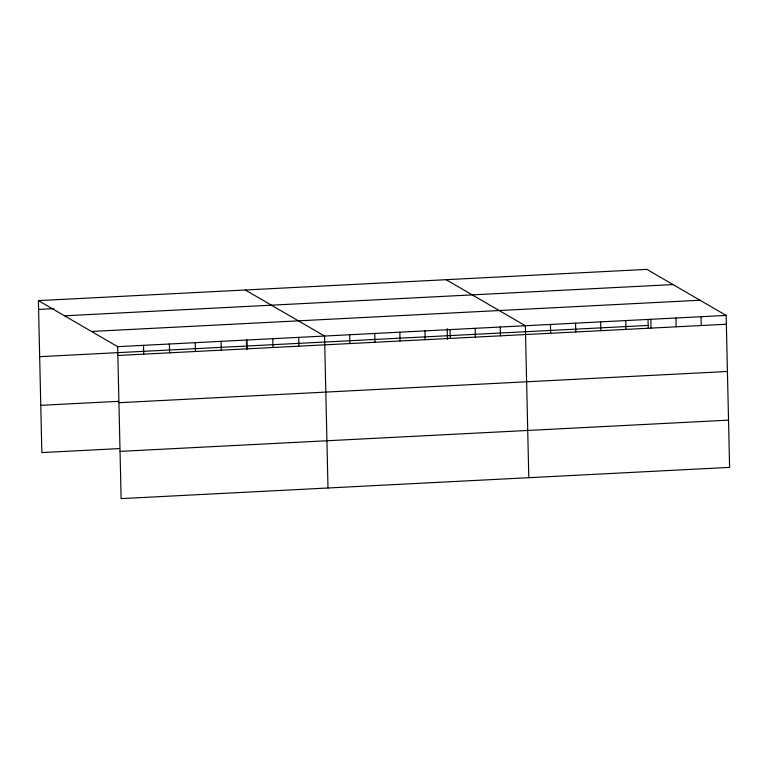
<?xml version="1.0" encoding="UTF-8"?>
<svg xmlns="http://www.w3.org/2000/svg" width="768" height="768" viewBox="0 0 768 768"><rect width="100%" height="100%" fill="white"/><g stroke="black" fill="none" stroke-linecap="round" stroke-linejoin="round"><path stroke-width="1.15" d="M38.4 300.614L646.886 269.386L726.154 315.427L729.6 467.386L121.114 498.614L117.658 346.656L38.4 300.614L41.846 452.573L119.434 448.589M38.602 309.427L53.885 308.64M64.56 315.802L673.046 284.573M91.507 331.459L699.994 300.23M117.658 346.656L726.154 315.427M39.677 356.659L648.163 325.43M117.859 355.469L726.355 324.24M40.781 405.331L118.358 401.347M118.934 402.71L727.421 371.482M120.038 451.382L728.525 420.154M446.083 279.686L525.35 325.738L528.797 477.696M245.29 289.997L324.547 336.038L327.994 487.997M701.05 316.714L701.251 325.536M675.955 318.01L676.147 326.822M650.851 319.296L651.053 328.109M648.029 319.526L648.211 327.811M625.747 320.582L625.949 329.395M600.653 321.869L600.854 330.682M575.549 323.155L575.75 331.978M550.454 324.451L550.646 333.264M500.246 327.024L500.448 335.837M475.152 328.31L475.354 337.123M450.048 329.597L450.25 338.41M447.197 328.656L447.437 339.302M424.954 330.883L425.146 339.706M399.85 332.179L400.051 340.992M374.746 333.466L374.947 342.278M349.651 334.752L349.853 343.565M298.685 337.363L298.886 346.186M272.822 338.698L273.024 347.51M246.97 340.022L247.162 348.835M246.422 340.138L246.643 349.603M221.107 341.347L221.309 350.16M195.245 342.672L195.446 351.494M169.382 344.006L169.584 352.819M143.52 345.331L143.722 354.144"/></g></svg>
